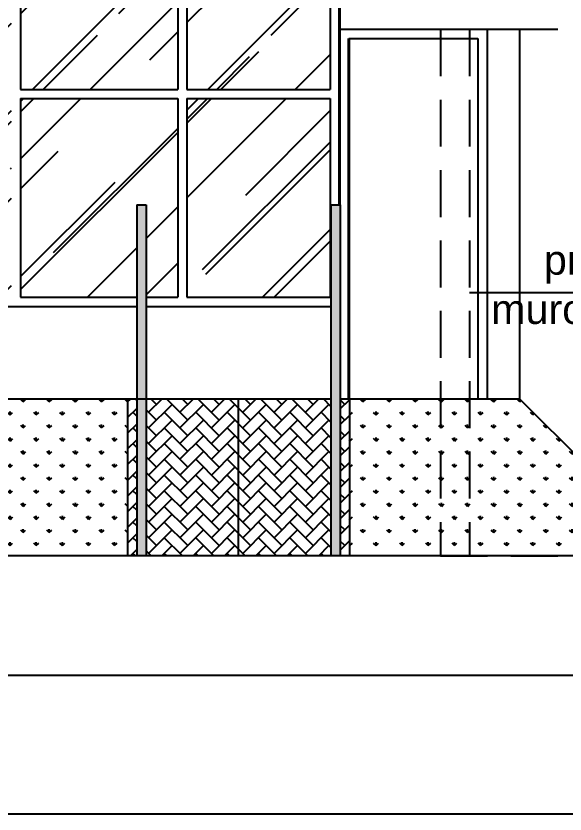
# Model space of a CAD drawing. Extents: x -165 to 197, y 154 to 653.
# Drawn here: x 25.733 to 28.703, y 449.394 to 453.713 of the extents above; entities that cross this region are included whole.
import ezdxf

# ---------------------------------------------------------------- set-up
doc = ezdxf.new("R2010")
doc.units = 0
doc.header["$MEASUREMENT"] = 0
doc.linetypes.add('HIDDEN2', pattern=[4.7625, 3.175, -1.5875])
doc.layers.get('0').update_dxf_attribs({"linetype": 'CONTINUOUS'})
for name, color, linetype in [('AIT-VEGETAÇÃO 25', 92, 'CONTINUOUS'), ('COTA', 1, 'CONTINUOUS'), ('MARGEM', 4, 'CONTINUOUS'), ('PROJECAO', 5, 'HIDDEN2'), ('REVESTIMENTO', 9, 'CONTINUOUS'), ('TEXTO', 190, 'CONTINUOUS')]:
    doc.layers.add(name, color=color, linetype=linetype)
for name, color, linetype, lineweight in [('FININHA', 251, 'CONTINUOUS', 25), ('GESSO', 4, 'CONTINUOUS', 25), ('LAYOUT FIXO', 251, 'CONTINUOUS', 25), ('PAREDES', 7, 'CONTINUOUS', 40)]:
    doc.layers.add(name, color=color, linetype=linetype, lineweight=lineweight)
doc.styles.add('ARIAL', font='ARIAL.TTF', dxfattribs={"height": 0.18})

msp = doc.modelspace()

# ---------------------------------------------------------------- hatches: boundary and pattern name
at = {"layer": 'AIT-VEGETAÇÃO 25'}
h = msp.add_hatch(dxfattribs=at)
h.set_pattern_fill('GRASS', color=256, scale=0.1, style=0)
h.set_pattern_definition([(90, (98.745036, -3.75195), (-0.070710678, 0.070710678), [0.01875, -0.122671356]), (45, (98.74504, -3.75195), (-0.070710678, 0.070710678), [0.01875, -0.08125]), (135, (98.74504, -3.75195), (-0.070710678, -0.070710678), [0.01875, -0.08125])])
h.paths.add_polyline_path([(25.0368, 451.6413), (25.0368, 450.7913), (26.3368, 450.7913), (26.3368, 451.6413)])
h.paths.add_polyline_path([(27.5368, 451.6413), (27.5368, 450.7913), (29.3067, 450.7913), (28.4567, 451.6413), (28.2812, 451.6413)])
at = {"layer": 'COTA'}
h = msp.add_hatch(color=256, dxfattribs=at)
h.set_gradient(color1=(0, 0, 117), color2=(171, 252, 240), tint=1, name='CURVED')
h.paths.add_polyline_path([(26.4368, 452.6913), (26.3868, 452.6913), (26.3868, 451.6413), (26.4368, 451.6413)])
h.paths.add_polyline_path([(26.4368, 451.6413), (26.3868, 451.6413), (26.3868, 450.7913), (26.4368, 450.7913)])
h.paths.add_polyline_path([(27.4868, 452.6913), (27.4368, 452.6913), (27.4368, 450.7913), (27.4868, 450.7913)])
at = {"layer": 'FININHA'}
h = msp.add_hatch(dxfattribs=at)
h.set_pattern_fill('AR-RROOF', color=256, scale=0.5, angle=45, style=0)
h.set_pattern_definition([(45, (-10.21893, 1.1846), (0.42426407, 1.13137085), [7.5, -1, 2.5, -0.5]), (45, (-9.9255, 1.8316), (-0.8237794, 0.1166726), [1.5, -0.165, 3, -0.375]), (45, (-10.34268, 1.6619), (1.60159686, 2.0753584), [4, -0.7, 2, -0.5])])
h.paths.add_polyline_path([(26.6578, 455.5163), (27.4328, 455.5163), (27.4328, 456.5913), (26.6578, 456.5913)])
h.paths.add_polyline_path([(26.6078, 456.5913), (25.7578, 456.5913), (25.7578, 455.5163), (26.6078, 455.5163)])
h.paths.add_polyline_path([(25.7078, 456.5913), (24.8328, 456.5913), (24.8328, 455.5163), (25.7078, 455.5163)])
h.paths.add_polyline_path([(25.7078, 455.4663), (24.8328, 455.4663), (24.8328, 454.4163), (25.7078, 454.4163)])
h.paths.add_polyline_path([(25.7578, 454.4163), (26.6078, 454.4163), (26.6078, 455.4663), (25.7578, 455.4663)])
h.paths.add_polyline_path([(26.6578, 454.4163), (27.4328, 454.4163), (27.4328, 455.4663), (26.6578, 455.4663)])
h.paths.add_polyline_path([(26.6578, 453.3163), (27.4328, 453.3163), (27.4328, 454.3663), (26.6578, 454.3663)])
h.paths.add_polyline_path([(25.7578, 454.3663), (25.7578, 453.3163), (26.6078, 453.3163), (26.6078, 454.3663)])
h.paths.add_polyline_path([(25.7078, 454.3663), (24.8328, 454.3663), (24.8328, 453.3163), (25.7078, 453.3163)])
h.paths.add_polyline_path([(25.7078, 453.2663), (24.8328, 453.2663), (24.8328, 452.6427, 0.177715), (24.8964, 452.7592, -0.011429), (24.8953, 452.7526, -0.168713), (24.8328, 452.6427), (24.8328, 452.1913), (25.7078, 452.1913)])
h.paths.add_polyline_path([(26.6578, 452.1913), (27.4328, 452.1913), (27.4328, 453.2663), (26.6578, 453.2663)])
h.paths.add_polyline_path([(26.3868, 452.1913), (26.3868, 452.6913), (26.4368, 452.6913), (26.4368, 452.1913), (26.6078, 452.1913), (26.6078, 453.2663), (25.7578, 453.2663), (25.7578, 452.1913)])
at = {"layer": 'REVESTIMENTO'}
h = msp.add_hatch(dxfattribs=at)
h.set_pattern_fill('AR-HBONE', color=256, scale=0.015, style=0)
h.set_pattern_definition([(45, (98.745036, -3.75195), (0, 0.084852814), [0.18, -0.06]), (135, (98.78746, -3.70952), (0, 0.084852814), [0.18, -0.06])])
h.paths.add_polyline_path([(27.4368, 451.6413), (26.9368, 451.6413), (26.9368, 450.7913), (27.4368, 450.7913)])
h.paths.add_polyline_path([(26.9368, 451.6413), (26.4368, 451.6413), (26.4368, 450.7913), (26.9368, 450.7913)])
h.paths.add_polyline_path([(26.3868, 451.6413), (26.3368, 451.6413), (26.3368, 450.7913), (26.3868, 450.7913)])
h.paths.add_polyline_path([(27.5368, 451.6413), (27.4868, 451.6413), (27.4868, 450.7913), (27.5368, 450.7913)])

# ---------------------------------------------------------------- linework, layer by layer
msp.add_lwpolyline([(10.1947, 493.9439), (73.1947, 493.9439), (73.1947, 449.3939), (10.1947, 449.3939)], close=True)
at = {"layer": 'AIT-VEGETAÇÃO 25'}
for p, q in [((16.209, 451.6413), (27.4368, 451.6413)), ((16.209, 451.6413), (27.4368, 451.6413)), ((27.4868, 451.6413), (28.2812, 451.6413)), ((27.4868, 451.6413), (28.2812, 451.6413)), ((28.4567, 451.6413), (29.3067, 450.7913)), ((29.3067, 450.7913), (15.359, 450.7913))]:
    msp.add_line(p, q, dxfattribs=at)
at = {"layer": 'COTA'}
msp.add_line((28.187, 452.2163), (29.446, 452.2163), dxfattribs=at)
at = {"layer": 'FININHA'}
for p, q in [((25.7578, 454.3663), (25.7578, 453.3163)), ((26.6078, 454.3663), (26.6078, 453.3163)), ((26.6578, 454.3663), (26.6578, 453.3163)), ((27.4328, 454.3663), (27.4328, 453.3163)), ((27.4828, 453.6413), (28.2812, 453.6413)), ((28.2812, 453.6413), (28.2812, 451.6413)), ((28.2812, 453.6413), (28.4567, 453.6413)), ((28.4567, 453.6413), (28.4567, 451.6413)), ((27.5328, 453.5913), (28.2312, 453.5913)), ((28.2312, 453.5913), (28.2312, 451.6413)), ((25.7578, 453.3163), (26.6078, 453.3163)), ((26.6578, 453.3163), (27.4328, 453.3163)), ((25.7578, 453.2663), (25.7578, 452.1913)), ((25.7578, 453.2663), (26.6078, 453.2663)), ((26.6078, 453.2663), (26.6078, 452.1913)), ((26.6578, 453.2663), (26.6578, 452.1913)), ((26.6578, 453.2663), (27.4328, 453.2663)), ((27.4328, 453.2663), (27.4328, 452.1913)), ((25.7578, 452.1913), (26.3868, 452.1913)), ((26.4368, 452.1913), (26.6078, 452.1913)), ((26.6578, 452.1913), (27.4328, 452.1913)), ((24.7828, 452.1413), (26.3868, 452.1413)), ((26.4368, 452.1413), (27.4368, 452.1413)), ((28.2812, 451.6413), (28.4567, 451.6413))]:
    msp.add_line(p, q, dxfattribs=at)
at = {"layer": 'GESSO'}
for p, q in [((26.3868, 452.6913), (26.4368, 452.6913)), ((26.3868, 452.6913), (26.3868, 450.7913)), ((26.4368, 452.6913), (26.4368, 450.7913)), ((27.4368, 452.6913), (27.4868, 452.6913)), ((27.4368, 452.6913), (27.4368, 450.7913)), ((27.4868, 452.6913), (27.4868, 450.7913))]:
    msp.add_line(p, q, dxfattribs=at)
at = {"layer": 'LAYOUT FIXO'}
for p, q in [((26.3368, 451.6413), (26.3368, 450.7913)), ((26.9368, 450.7913), (26.9368, 451.6413)), ((27.5368, 451.6413), (27.5368, 450.7913))]:
    msp.add_line(p, q, dxfattribs=at)
at = {"layer": 'MARGEM'}
msp.add_lwpolyline([(12.0697, 493.1939), (72.4447, 493.1939), (72.4447, 450.1439), (12.0697, 450.1439)], close=True, dxfattribs=at)
at = {"layer": 'PAREDES'}
for p, q in [((27.4828, 457.3613), (27.4828, 452.6913)), ((27.5328, 453.5913), (27.5328, 451.6413))]:
    msp.add_line(p, q, dxfattribs=at)
at = {"layer": 'PROJECAO', "ltscale": 0.08}
for p, q in [((28.0298, 453.6413), (28.0298, 450.7913)), ((28.0298, 453.6413), (30.0459, 453.6413)), ((28.187, 453.6413), (28.187, 450.7913)), ((28.0298, 450.7913), (30.0459, 450.7913))]:
    msp.add_line(p, q, dxfattribs=at)

# ---------------------------------------------------------------- texts
at = {"layer": 'TEXTO', "insert": (29.446, 452.4732), "char_height": 0.2, "width": 4.412307, "attachment_point": 3, "style": 'ARIAL'}
msp.add_mtext('{\\fArial|b0|i0|c238|p34;\\H0.8x;projecao \\Pmuro\\fArial|b0|i0|c0|p34; frente}', dxfattribs=at)

doc.saveas('drawing.dxf')
